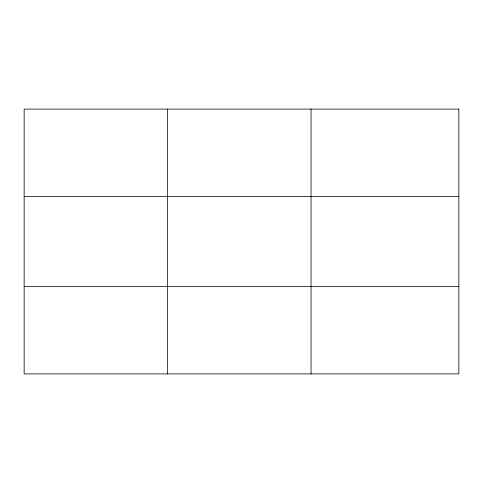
<?xml version="1.0" encoding="UTF-8"?>
<svg xmlns="http://www.w3.org/2000/svg" width="483" height="483" viewBox="0 0 483 483"><rect width="100%" height="100%" fill="white"/><g stroke="black" fill="none" stroke-linecap="round" stroke-linejoin="round"><path stroke-width="0.72" d="M167.601 373.902L167.601 109.098M311.052 373.902L311.052 109.098M24.15 196.484L458.85 196.484M24.15 286.516L458.85 286.516M458.85 109.098L458.85 373.902L24.15 373.902L24.15 109.098L458.85 109.098"/></g></svg>
